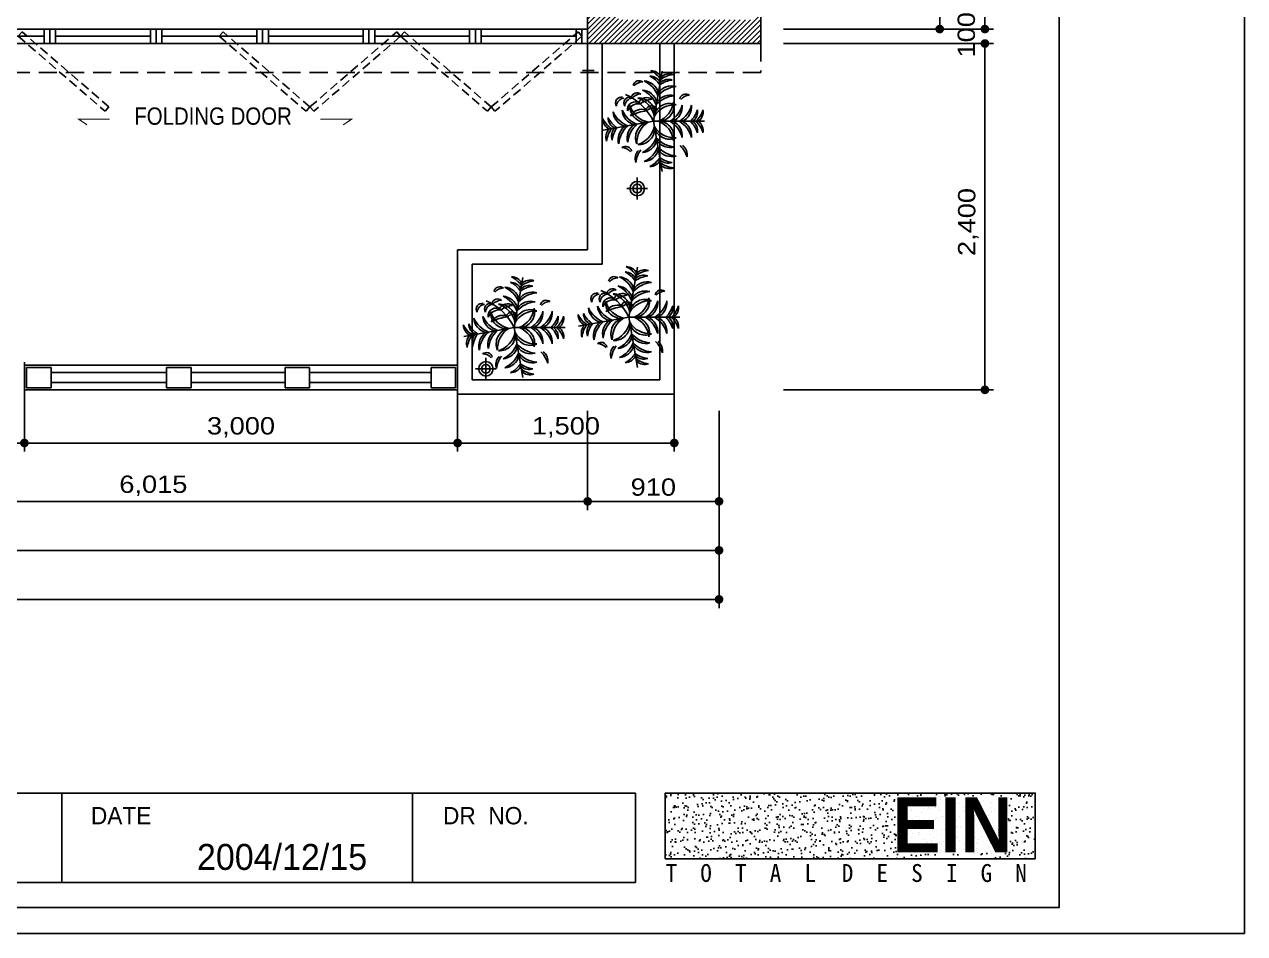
# Model space of a CAD drawing. Extents: x 700607 to 725777, y -92033 to -74213.
# Drawn here: x 717326 to 725777, y -92033 to -85732 of the extents above; entities that cross this region are included whole.
import ezdxf
from ezdxf.enums import TextEntityAlignment as Align

# ---------------------------------------------------------------- set-up
doc = ezdxf.new("R2010")
doc.units = 0
doc.header["$MEASUREMENT"] = 0
doc.linetypes.add('CENTER', pattern=[65, 60, -2, 1, -2])
doc.linetypes.add('HIDDEN2', pattern=[0.1875, 0.125, -0.0625])
doc.layers.get('0').update_dxf_attribs({"linetype": 'CONTINUOUS'})
doc.layers.get('DEFPOINTS').update_dxf_attribs({"linetype": 'CONTINUOUS'})
for name, color, linetype in [('253dim', 253, 'CONTINUOUS'), ('C200-CEN', 2, 'CENTER'), ('SH', 3, 'CONTINUOUS'), ('TEXT', 7, 'CONTINUOUS'), ('WAL', 3, 'CONTINUOUS'), ('WALL', 2, 'CONTINUOUS')]:
    doc.layers.add(name, color=color, linetype=linetype)
doc.styles.add('A3', font='', dxfattribs={"width": 0.9, "height": 100})
doc.styles.get("Standard").update_dxf_attribs({"font": 'DotumChe.ttf'})
doc.styles.add('TECHNICBOLD', font='teb_____.pfb')
doc.styles.add('TITLE', font='')
doc.styles.add('울릉도L', font='', dxfattribs={"width": 1.2})
doc.styles.get('A3').set_extended_font_data('HY울릉도L')
doc.styles.get('TITLE').set_extended_font_data('HYHeadLine-Medium')
doc.styles.get('울릉도L').set_extended_font_data('HY울릉도L')
doc.dimstyles.new('CH60', dxfattribs={"dimscale": 60, "dimtxt": 2, "dimasz": 1, "dimexe": 1, "dimexo": 2, "dimgap": 0.6, "dimtad": 1, "dimdec": 0, "dimzin": 0, "dimdsep": 46, "dimlunit": 6, "dimtxsty": '울릉도L', "dimblk": 'DOT', "dimcen": 5, "dimclrd": 5, "dimclre": 5, "dimclrt": 7, "dimadec": 0, "dimazin": 0, "dimtfac": 1, "dimtdec": 0, "dimtix": 1, "dimtofl": 0, "dimtmove": 2, "dimatfit": 3, "dimldrblk": 'DOT', "dimfxl": 1, "dimtolj": 1, "dimtzin": 0, "dimarcsym": 0})

# ---------------------------------------------------------------- blocks, each defined once
blk = doc.blocks.new('_DOT')
at = {"color": 0, "linetype": 'ByBlock'}
blk.add_line((-0.5, 0), (-1, 0), dxfattribs=at)
at = {"color": 0, "linetype": 'ByBlock', "const_width": 0.5}
blk.add_lwpolyline([(-0.25, 0, 1), (0.25, 0, 1)], format="xyb", close=True, dxfattribs=at)
blk = doc.blocks.new('*D63')
at = {"layer": '253dim', "color": 5, "lineweight": -2, "transparency": 16777216}
for p, q in [((704501.1, -88414.9), (704501.1, -89776.8)), ((722136.6, -88414.9), (722136.6, -89776.8)), ((704561.1, -89716.8), (712731.2, -89716.8)), ((722076.6, -89716.8), (713437.2, -89716.8))]:
    blk.add_line(p, q, dxfattribs=at)
at = {"layer": 'DEFPOINTS', "color": 0, "transparency": 16777216}
for p in [(704501.1, -88294.9), (722136.6, -88294.9), (722136.6, -89716.8)]:
    blk.add_point(p, dxfattribs=at)
at = {"layer": '253dim', "color": 5, "lineweight": -2, "transparency": 16777216, "xscale": 60, "yscale": 60, "zscale": 60, "rotation": 180}
blk.add_blockref('_DOT', (704501.1, -89716.8), dxfattribs=at)
at = {"layer": '253dim', "color": 5, "lineweight": -2, "transparency": 16777216, "xscale": 60, "yscale": 60, "zscale": 60}
blk.add_blockref('_DOT', (722136.6, -89716.8), dxfattribs=at)
at = {"layer": '253dim', "color": 7, "transparency": 16777216, "insert": (713084.2, -89716.8), "char_height": 120, "attachment_point": 5, "style": '울릉도L'}
blk.add_mtext('\\A1;17,636', dxfattribs=at)
blk = doc.blocks.new('*D66')
at = {"layer": '253dim', "color": 5, "lineweight": -2, "transparency": 16777216}
for p, q in [((708021.1, -88341.4), (708021.1, -89437.3)), ((722136.6, -88414.9), (722136.6, -89437.3)), ((708081.1, -89377.3), (722076.6, -89377.3))]:
    blk.add_line(p, q, dxfattribs=at)
at = {"layer": 'DEFPOINTS', "color": 0, "transparency": 16777216}
for p in [(708021.1, -88221.4), (722136.6, -88294.9), (722136.6, -89377.3)]:
    blk.add_point(p, dxfattribs=at)
at = {"layer": '253dim', "color": 5, "lineweight": -2, "transparency": 16777216, "xscale": 60, "yscale": 60, "zscale": 60, "rotation": 180}
blk.add_blockref('_DOT', (708021.1, -89377.3), dxfattribs=at)
at = {"layer": '253dim', "color": 5, "lineweight": -2, "transparency": 16777216, "xscale": 60, "yscale": 60, "zscale": 60}
blk.add_blockref('_DOT', (722136.6, -89377.3), dxfattribs=at)
at = {"layer": '253dim', "color": 7, "transparency": 16777216, "insert": (715078.8, -89270.8), "char_height": 120, "attachment_point": 5, "style": '울릉도L'}
blk.add_mtext('\\A1;14,116', dxfattribs=at)
blk = doc.blocks.new('*D71')
at = {"layer": '253dim', "color": 5, "lineweight": -2, "transparency": 16777216}
for p, q in [((721226.6, -88411.4), (721226.6, -89097.9)), ((722136.6, -88411.4), (722136.6, -89097.9)), ((721286.6, -89037.9), (722076.6, -89037.9))]:
    blk.add_line(p, q, dxfattribs=at)
at = {"layer": 'DEFPOINTS', "color": 0, "transparency": 16777216}
for p in [(721226.6, -88291.4), (722136.6, -88291.4), (722136.6, -89037.9)]:
    blk.add_point(p, dxfattribs=at)
at = {"layer": '253dim', "color": 5, "lineweight": -2, "transparency": 16777216, "xscale": 60, "yscale": 60, "zscale": 60, "rotation": 180}
blk.add_blockref('_DOT', (721226.6, -89037.9), dxfattribs=at)
at = {"layer": '253dim', "color": 5, "lineweight": -2, "transparency": 16777216, "xscale": 60, "yscale": 60, "zscale": 60}
blk.add_blockref('_DOT', (722136.6, -89037.9), dxfattribs=at)
at = {"layer": '253dim', "color": 7, "transparency": 16777216, "insert": (721681.6, -88939.3), "char_height": 120, "attachment_point": 5, "style": '울릉도L'}
blk.add_mtext('\\A1;910', dxfattribs=at)
blk = doc.blocks.new('*D73')
at = {"layer": '253dim', "color": 5, "lineweight": -2, "transparency": 16777216}
for p, q in [((715211.1, -88411.4), (715211.1, -89097.9)), ((721226.6, -88411.4), (721226.6, -89097.9)), ((715271.1, -89037.9), (721166.6, -89037.9))]:
    blk.add_line(p, q, dxfattribs=at)
at = {"layer": 'DEFPOINTS', "color": 0, "transparency": 16777216}
for p in [(715211.1, -88291.4), (721226.6, -88291.4), (721226.6, -89037.9)]:
    blk.add_point(p, dxfattribs=at)
at = {"layer": '253dim', "color": 5, "lineweight": -2, "transparency": 16777216, "xscale": 60, "yscale": 60, "zscale": 60, "rotation": 180}
blk.add_blockref('_DOT', (715211.1, -89037.9), dxfattribs=at)
at = {"layer": '253dim', "color": 5, "lineweight": -2, "transparency": 16777216, "xscale": 60, "yscale": 60, "zscale": 60}
blk.add_blockref('_DOT', (721226.6, -89037.9), dxfattribs=at)
at = {"layer": '253dim', "color": 7, "transparency": 16777216, "insert": (718218.8, -88930), "char_height": 120, "attachment_point": 5, "style": '울릉도L'}
blk.add_mtext('\\A1;6,015', dxfattribs=at)
blk = doc.blocks.new('A$C280B68D1')
h = blk.add_hatch()
h.set_pattern_fill('AR-SAND', scale=31.003491, style=0)
h.set_pattern_definition([(37.5, (-19733.043, -7.376), (-1.95301, 59.73826), [0, -47.12531, 0, -52.70593, 0, -50.38067]), (7.5, (-19733.04, -7.38), (54.86926, 87.49638), [0, -25.42286, 0, -42.47478, 0, -16.27683]), (327.5, (-19771.177, -7.376), (96.54927, 0.17545), [0, -15.50175, 0, -55.80628, 0, -72.8582]), (317.5, (-19771.18, -7.38), (93.20042, 27.211), [0, -7.75087, 0, -36.58412, 0, -41.85471])])
h.paths.add_polyline_path([(10.1, 328.7), (10.1, 101.4), (1291.1, 101.4), (1291.1, 328.7)])
h.paths.add_polyline_path([(765.8, 73.3), (1259.4, 73.3), (1259.4, 360.9), (765.8, 360.9)], flags=9)
h = blk.add_hatch()
h.set_pattern_fill('AR-SAND', scale=31.003491, style=0)
h.set_pattern_definition([(37.5, (-8299.59, 10611.47), (-1.95301, 59.73826), [0, -47.1253, 0, -52.70593, 0, -50.38067]), (7.5, (-8299.59, 10611.47), (54.86926, 87.4964), [0, -25.42286, 0, -42.47478, 0, -16.27683]), (327.5, (-8337.72, 10611.47), (96.54927, 0.17545), [0, -15.50175, 0, -55.80628, 0, -72.8582]), (317.5, (-8337.72, 10611.47), (93.2004, 27.211), [0, -7.75087, 0, -36.58412, 0, -41.85471])])
h.paths.add_polyline_path([(10.1, 328.7), (10.1, 101.4), (1291.1, 101.4), (1291.1, 328.7)])
h.paths.add_polyline_path([(765.8, 73.3), (1259.4, 73.3), (1259.4, 360.9), (765.8, 360.9)], flags=9)
at = {"color": 7}
blk.add_lwpolyline([(10.1, 101.4), (10.1, 328.7), (1291.1, 328.7), (1291.1, 101.4)], close=True, dxfattribs=at)
blk.add_lwpolyline([(10.1, 101.4), (10.1, 328.7), (1291.1, 328.7), (1291.1, 101.4)], close=True, dxfattribs=at)
at = {"style": 'TECHNICBOLD', "width": 1.025728}
blk.add_text('EIN', height=190.39, dxfattribs=at).set_placement((797.4, 123.7), (1211.4, 123.7), align=Align.FIT)
at = {"color": 7, "style": 'TECHNICBOLD', "width": 1.025728}
blk.add_text('EIN', height=190.39, dxfattribs=at).set_placement((797.4, 123.7), (1211.4, 123.7), align=Align.FIT)
for s, p in [('T  O  T  A  L', (11, 20.8)), ('D  E  S  I  G  N', (621, 20.8))]:
    blk.add_text(s, height=62.007).set_placement(p)
at = {"color": 7}
for s, p in [('T  O  T  A  L', (11, 20.8)), ('D  E  S  I  G  N', (621, 20.8))]:
    blk.add_text(s, height=62.007, dxfattribs=at).set_placement(p)
blk = doc.blocks.new('*D74')
at = {"layer": '253dim', "color": 5, "lineweight": -2, "transparency": 16777216}
for p, q in [((722547.6, -77224.9), (724038.2, -77224.9)), ((723978.2, -77284.9), (723978.2, -85704.9)), ((722582.6, -85764.9), (724038.2, -85764.9))]:
    blk.add_line(p, q, dxfattribs=at)
at = {"layer": 'DEFPOINTS', "color": 0, "transparency": 16777216}
for p in [(722427.6, -77224.9), (722462.6, -85764.9), (723978.2, -85764.9)]:
    blk.add_point(p, dxfattribs=at)
at = {"layer": '253dim', "color": 5, "lineweight": -2, "transparency": 16777216, "xscale": 60, "yscale": 60, "zscale": 60}
for p, rotation in [((723978.2, -77224.9), 90), ((723978.2, -85764.9), 270)]:
    blk.add_blockref('_DOT', p, dxfattribs=dict(at, rotation=rotation))
at = {"layer": '253dim', "color": 7, "transparency": 16777216, "insert": (723853.7, -81601.6), "char_height": 120, "attachment_point": 5, "rotation": 90, "style": '울릉도L'}
blk.add_mtext('\\A1;8,540', dxfattribs=at)
blk = doc.blocks.new('*D77')
at = {"layer": '253dim', "color": 5, "lineweight": -2, "transparency": 16777216}
for p, q in [((722582.6, -85219.9), (723725, -85219.9)), ((723665, -85279.9), (723665, -85704.9)), ((722582.6, -85764.9), (723725, -85764.9))]:
    blk.add_line(p, q, dxfattribs=at)
at = {"layer": 'DEFPOINTS', "color": 0, "transparency": 16777216}
for p in [(722462.6, -85219.9), (722462.6, -85764.9), (723665, -85764.9)]:
    blk.add_point(p, dxfattribs=at)
at = {"layer": '253dim', "color": 5, "lineweight": -2, "transparency": 16777216, "xscale": 60, "yscale": 60, "zscale": 60}
for p, rotation in [((723665, -85219.9), 90), ((723665, -85764.9), 270)]:
    blk.add_blockref('_DOT', p, dxfattribs=dict(at, rotation=rotation))
at = {"layer": '253dim', "color": 7, "transparency": 16777216, "insert": (723567.7, -85492.4), "char_height": 120, "attachment_point": 5, "rotation": 90, "style": '울릉도L'}
blk.add_mtext('\\A1;545', dxfattribs=at)
blk = doc.blocks.new('A$C4FA25A3E')
at = {"layer": 'WALL', "color": 9, "linetype": 'Continuous'}
blk.add_line((696.9, 50), (40, 50), dxfattribs=at)
for points in [[(0, 100), (0, 0), (736.9, 0), (736.9, 100)], [(0, 0), (40, 0), (40, 100), (0, 100)], [(696.9, 0), (736.9, 0), (736.9, 100), (696.9, 100)]]:
    blk.add_lwpolyline(points, close=True, dxfattribs=at)
blk = doc.blocks.new('*D78')
at = {"layer": '253dim', "color": 5, "lineweight": -2, "transparency": 16777216}
for p, q in [((717325.7, -88071.9), (717325.7, -88693.2)), ((720326.1, -88204.9), (720326.1, -88693.2)), ((717385.7, -88633.2), (720266.1, -88633.2))]:
    blk.add_line(p, q, dxfattribs=at)
at = {"layer": 'DEFPOINTS', "color": 0, "transparency": 16777216}
for p in [(717325.7, -87951.9), (720326.1, -88084.9), (720326.1, -88633.2)]:
    blk.add_point(p, dxfattribs=at)
at = {"layer": '253dim', "color": 5, "lineweight": -2, "transparency": 16777216, "xscale": 60, "yscale": 60, "zscale": 60, "rotation": 180}
blk.add_blockref('_DOT', (717325.7, -88633.2), dxfattribs=at)
at = {"layer": '253dim', "color": 5, "lineweight": -2, "transparency": 16777216, "xscale": 60, "yscale": 60, "zscale": 60}
blk.add_blockref('_DOT', (720326.1, -88633.2), dxfattribs=at)
at = {"layer": '253dim', "color": 7, "transparency": 16777216, "insert": (718825.9, -88525.2), "char_height": 120, "attachment_point": 5, "style": '울릉도L'}
blk.add_mtext('\\A1;3,000', dxfattribs=at)
blk = doc.blocks.new('*D82')
at = {"layer": '253dim', "color": 5, "lineweight": -2, "transparency": 16777216}
for p, q in [((716325.7, -88071.9), (716325.7, -88693.2)), ((717325.7, -88204.9), (717325.7, -88693.2)), ((716385.7, -88633.2), (717265.7, -88633.2))]:
    blk.add_line(p, q, dxfattribs=at)
at = {"layer": 'DEFPOINTS', "color": 0, "transparency": 16777216}
for p in [(716325.7, -87951.9), (717325.7, -88084.9), (717325.7, -88633.2)]:
    blk.add_point(p, dxfattribs=at)
at = {"layer": '253dim', "color": 5, "lineweight": -2, "transparency": 16777216, "xscale": 60, "yscale": 60, "zscale": 60, "rotation": 180}
blk.add_blockref('_DOT', (716325.7, -88633.2), dxfattribs=at)
at = {"layer": '253dim', "color": 5, "lineweight": -2, "transparency": 16777216, "xscale": 60, "yscale": 60, "zscale": 60}
blk.add_blockref('_DOT', (717325.7, -88633.2), dxfattribs=at)
at = {"layer": '253dim', "color": 7, "transparency": 16777216, "insert": (716825.7, -88525.3), "char_height": 120, "attachment_point": 5, "style": '울릉도L'}
blk.add_mtext('\\A1;1,000', dxfattribs=at)
blk = doc.blocks.new('*D85')
at = {"layer": '253dim', "color": 5, "lineweight": -2, "transparency": 16777216}
for p, q in [((722582.6, -85864.9), (724038.2, -85864.9)), ((723978.2, -85924.9), (723978.2, -88204.9)), ((722582.6, -88264.9), (724038.2, -88264.9))]:
    blk.add_line(p, q, dxfattribs=at)
at = {"layer": 'DEFPOINTS', "color": 0, "transparency": 16777216}
for p in [(722462.6, -85864.9), (722462.6, -88264.9), (723978.2, -88264.9)]:
    blk.add_point(p, dxfattribs=at)
at = {"layer": '253dim', "color": 5, "lineweight": -2, "transparency": 16777216, "xscale": 60, "yscale": 60, "zscale": 60}
for p, rotation in [((723978.2, -85864.9), 90), ((723978.2, -88264.9), 270)]:
    blk.add_blockref('_DOT', p, dxfattribs=dict(at, rotation=rotation))
at = {"layer": '253dim', "color": 7, "transparency": 16777216, "insert": (723863.1, -87102), "char_height": 120, "attachment_point": 5, "rotation": 90, "style": '울릉도L'}
blk.add_mtext('\\A1;2,400', dxfattribs=at)
blk = doc.blocks.new('*D86')
at = {"layer": '253dim', "color": 5, "lineweight": -2, "transparency": 16777216}
for p, q in [((720326.1, -88071.9), (720326.1, -88693.2)), ((721826.6, -88204.9), (721826.6, -88693.2)), ((720386.1, -88633.2), (721766.6, -88633.2))]:
    blk.add_line(p, q, dxfattribs=at)
at = {"layer": 'DEFPOINTS', "color": 0, "transparency": 16777216}
for p in [(720326.1, -87951.9), (721826.6, -88084.9), (721826.6, -88633.2)]:
    blk.add_point(p, dxfattribs=at)
at = {"layer": '253dim', "color": 5, "lineweight": -2, "transparency": 16777216, "xscale": 60, "yscale": 60, "zscale": 60, "rotation": 180}
blk.add_blockref('_DOT', (720326.1, -88633.2), dxfattribs=at)
at = {"layer": '253dim', "color": 5, "lineweight": -2, "transparency": 16777216, "xscale": 60, "yscale": 60, "zscale": 60}
blk.add_blockref('_DOT', (721826.6, -88633.2), dxfattribs=at)
at = {"layer": '253dim', "color": 7, "transparency": 16777216, "insert": (721076.3, -88525.3), "char_height": 120, "attachment_point": 5, "style": '울릉도L'}
blk.add_mtext('\\A1;1,500', dxfattribs=at)
blk = doc.blocks.new('A$C25897CC4')
at = {"layer": 'WALL', "color": 9, "linetype": 'Continuous'}
for p, q in [((71.4, 0), (71.4, 150.5)), ((142.8, 75.3), (0, 75.3))]:
    blk.add_line(p, q, dxfattribs=at)
at = {"layer": 'WALL', "color": 7, "linetype": 'Continuous'}
blk.add_circle((71.4, 74.3), 50, dxfattribs=at)
at = {"layer": 'WALL', "color": 8, "linetype": 'Continuous'}
blk.add_circle((71.4, 74.3), 30, dxfattribs=at)
blk = doc.blocks.new('A$C1B7B73C5')
at = {"color": 9}
for p in [(995, 1996), (10, 1169), (1980, 1169), (1169, 11)]:
    blk.add_line(p, (995, 996), dxfattribs=at)
for centre, radius, start, end in [((809, 1741), 231, 36.29, 99.6243), ((622, 1471), 520, 44.0763, 73.3794), ((1181, 1741), 231, 80.3757, 143.71), ((1368, 1471), 520, 106.6206, 135.9237), ((575, 1627), 115, 139.742, 258.7475), ((731, 1718), 250, 184.618, 228.2106), ((706, 1426), 320, 25.2489, 95.3937), ((537, 1227), 536, 31.3712, 75.0366), ((809, 1631), 231, 36.29, 99.6243), ((622, 1360), 520, 44.0763, 73.3794), ((1181, 1631), 231, 80.3757, 143.71), ((1368, 1360), 520, 106.6206, 135.9237), ((1284, 1426), 320, 84.6063, 154.7511), ((1453, 1227), 536, 104.9634, 148.6288), ((621, 1355), 320, 164.6063, 234.7511), ((847, 1486), 536, 184.9634, 228.6288), ((956, 1316), 312, 156.3654, 256.5741), ((1142, 1415), 471, 176.8122, 238.3335), ((706, 1244), 320, 25.2489, 95.3937), ((537, 1045), 536, 31.3712, 75.0366), ((1284, 1244), 320, 84.6063, 154.7511), ((1453, 1045), 536, 104.9634, 148.6288), ((848, 1415), 471, 301.6665, 3.1878), ((1034, 1316), 312, 283.4259, 23.6346), ((1657, 1429), 231, 80.3757, 143.71), ((1845, 1158), 520, 106.6206, 135.9237), ((1143, 1486), 536, 311.3712, 355.0366), ((1369, 1355), 320, 305.2489, 15.3937), ((295, 1308), 231, 160.3757, 223.71), ((594, 1445), 520, 186.6206, 215.9237), ((402, 1289), 231, 160.3757, 223.71), ((701, 1427), 520, 186.6206, 215.9237), ((800, 1324), 320, 164.6063, 234.7511), ((1026, 1455), 536, 184.9634, 228.6288), ((686, 1089), 312, 3.4259, 103.6346), ((557, 924), 471, 21.6665, 83.1878), ((1304, 1089), 312, 76.3654, 176.5741), ((1433, 924), 471, 96.8122, 158.3335), ((964, 1455), 536, 311.3712, 355.0366), ((1190, 1324), 320, 305.2489, 15.3937), ((1289, 1427), 520, 324.0763, 353.3794), ((1588, 1289), 231, 316.29, 19.6243), ((1394, 1445), 520, 324.0763, 353.3794), ((1693, 1308), 231, 316.29, 19.6243), ((231, 942), 231, 116.29, 179.6243), ((464, 710), 520, 124.0763, 153.3794), ((337, 923), 231, 116.29, 179.6243), ((571, 692), 520, 124.0763, 153.3794), ((521, 786), 320, 105.2489, 175.3937), ((688, 585), 536, 111.3712, 155.0366), ((700, 754), 320, 105.2489, 175.3937), ((867, 554), 536, 111.3712, 155.0366), ((1460, 20), 1080, 115.4772, 156.6585), ((703, 864), 174, 144.9865, 244.4034), ((849, 708), 312, 83.4259, 183.6346), ((990, 552), 471, 101.6665, 163.1878), ((1056, 1030), 500, 187.5759, 215.8942), ((802, 958), 113, 114.2257, 255.1279), ((892, 984), 156, 150.4398, 228.6694), ((1000, 552), 471, 16.8122, 78.3335), ((1141, 708), 312, 356.3654, 96.5741), ((1123, 554), 536, 24.9634, 68.6288), ((1290, 754), 320, 4.6063, 74.7511), ((1302, 585), 536, 24.9634, 68.6288), ((1469, 786), 320, 4.6063, 74.7511), ((1419, 692), 520, 26.6206, 55.9237), ((1653, 923), 231, 0.3757, 63.71), ((312, 712), 115, 139.742, 258.7475), ((468, 803), 250, 184.618, 228.2106), ((550, 675), 115, 139.742, 258.7475), ((706, 766), 250, 184.618, 228.2106), ((767, 637), 153, 138.8744, 278.9763), ((900, 710), 250, 173.7536, 244.097), ((551, 990), 471, 286.8122, 348.3335), ((707, 850), 312, 266.3654, 6.5741), ((1017, 771), 259, 161.4477, 239.3672), ((1630, 946), 845, 185.4007, 208.139), ((1315, 957), 312, 193.4259, 293.6346), ((1414, 1142), 471, 211.6665, 273.1878), ((1863, 1169), 520, 234.0763, 263.3794), ((635, 529), 114, 167.0577, 302.8533), ((700, 594), 160, 185.1845, 268.654), ((553, 868), 536, 294.9634, 338.6288), ((753, 701), 320, 274.6063, 344.7511), ((585, 689), 536, 294.9634, 338.6288), ((1454, 1027), 536, 221.3712, 265.0366), ((1323, 801), 320, 215.2489, 285.3937), ((1486, 848), 536, 221.3712, 265.0366), ((1603, 453), 115, 101.2525, 220.258), ((1759, 362), 250, 131.7894, 175.382), ((1726, 870), 231, 226.29, 289.6243), ((635, 366), 114, 167.0577, 302.8533), ((700, 431), 160, 185.1845, 268.654), ((785, 522), 320, 274.6063, 344.7511), ((691, 572), 520, 296.6206, 325.9237), ((1355, 622), 320, 215.2489, 285.3937), ((1426, 701), 520, 234.0763, 263.3794), ((922, 338), 231, 270.3757, 333.71), ((710, 464), 520, 296.6206, 325.9237), ((941, 231), 231, 270.3757, 333.71), ((1288, 403), 231, 226.29, 289.6243), ((1445, 594), 520, 234.0763, 263.3794), ((1307, 295), 231, 226.29, 289.6243)]:
    blk.add_arc(centre, radius, start, end, dxfattribs=at)
blk = doc.blocks.new('A$C7945599B')
at = {"layer": 'WALL', "color": 7, "linetype": 'Continuous', "xscale": 0.5599999999999999, "yscale": 0.5599999999999999, "zscale": 0.5599999999999999}
blk.add_blockref('A$C1B7B73C5', (0, 0), dxfattribs=at)
blk = doc.blocks.new('A$C3AA658D4')
at = {"layer": 'WALL', "color": 7, "linetype": 'Continuous', "xscale": 0.9, "yscale": 0.9, "zscale": 0.9}
blk.add_blockref('A$C7945599B', (0, 0), dxfattribs=at)
blk = doc.blocks.new('A$C1EC164E1')
at = {"layer": 'WALL', "color": 7, "linetype": 'Continuous', "xscale": 0.7, "yscale": 0.7, "zscale": 0.7, "rotation": 270}
blk.add_blockref('A$C3AA658D4', (0, 698.5), dxfattribs=at)
blk = doc.blocks.new('A$C70673AF5')
at = {"layer": 'WALL', "color": 9, "linetype": 'Continuous'}
blk.add_blockref('A$C1EC164E1', (0, 0), dxfattribs=at)
blk = doc.blocks.new('A$C5D606B05')
at = {"layer": 'SH', "const_width": 7.94}
blk.add_lwpolyline([(0, 4), (214.6, 4), (157.2, 43.2)], dxfattribs=at)
blk = doc.blocks.new('A$C77AA6D7C')
at = {"layer": 'C200-CEN', "color": 8, "linetype": 'Continuous', "rotation": 270}
blk.add_blockref('A$C5D606B05', (0, 227.4), dxfattribs=at)
blk = doc.blocks.new('*D87')
at = {"layer": '253dim', "color": 5, "lineweight": -2, "transparency": 16777216}
for p, q in [((723978.2, -85704.9), (723978.2, -85644.9)), ((722582.6, -85764.9), (724038.2, -85764.9)), ((722582.6, -85864.9), (724038.2, -85864.9)), ((723978.2, -85924.9), (723978.2, -85984.9))]:
    blk.add_line(p, q, dxfattribs=at)
at = {"layer": 'DEFPOINTS', "color": 0, "transparency": 16777216}
for p in [(722462.6, -85764.9), (722462.6, -85864.9), (723978.2, -85864.9)]:
    blk.add_point(p, dxfattribs=at)
at = {"layer": '253dim', "color": 5, "lineweight": -2, "transparency": 16777216, "xscale": 60, "yscale": 60, "zscale": 60}
for p, rotation in [((723978.2, -85764.9), 270), ((723978.2, -85864.9), 90)]:
    blk.add_blockref('_DOT', p, dxfattribs=dict(at, rotation=rotation))
at = {"layer": '253dim', "color": 7, "transparency": 16777216, "insert": (723849.9, -85804.5), "char_height": 120, "attachment_point": 5, "rotation": 90, "style": '울릉도L'}
blk.add_mtext('\\A1;100', dxfattribs=at)

msp = doc.modelspace()

# ---------------------------------------------------------------- hatches: boundary and pattern name
at = {"layer": 'WALL', "linetype": 'Continuous'}
h = msp.add_hatch(dxfattribs=at)
h.set_pattern_fill('ANSI31', color=9, scale=200, angle=360, style=0)
h.set_pattern_definition([(45, (669676.592, -80995.892), (-17.67767, 17.67767), [])])
h.paths.add_polyline_path([(721226.6, -85219.9), (721226.6, -85864.9), (722112.1, -85864.9), (722426.1, -85864.9), (722426.1, -85219.9), (722236.6, -85219.9), (722236.6, -85269.9), (722376.1, -85269.9), (722376.1, -85699.9), (721441.1, -85699.9), (721441.1, -85269.9), (722136.6, -85269.9), (722136.6, -85219.9)])

# ---------------------------------------------------------------- linework, layer by layer
at = {"color": 0}
for p, q in [((711459.9, -91059.2), (721557.3, -91059.2)), ((717585.5, -91059.2), (717585.5, -91679.3)), ((720012.7, -91059.2), (720012.7, -91679.3)), ((721557.3, -91059.2), (721557.3, -91679.3)), ((711459.9, -91679.3), (721557.3, -91679.3))]:
    msp.add_line(p, q, dxfattribs=at)
at = {"color": 2}
msp.add_lwpolyline([(700996.6, -75069.7), (724491.4, -75069.7), (724491.4, -91852.9), (700996.6, -91852.9)], close=True, dxfattribs=at)
at = {"layer": 'C200-CEN', "color": 4, "linetype": 'HIDDEN2', "ltscale": 500}
for points in [[(717885.2, -86334.5), (717911.4, -86304.2), (717309.7, -85784.6), (717283.6, -85814.9)], [(719277, -86334.5), (719303.1, -86304.2), (718701.5, -85784.6), (718675.3, -85814.9)], [(719329.3, -86334.5), (719303.1, -86304.2), (719904.8, -85784.6), (719930.9, -85814.9)], [(720532.6, -86334.5), (720558.8, -86304.2), (719957.1, -85784.6), (719930.9, -85814.9)], [(720584.9, -86334.5), (720558.8, -86304.2), (721160.4, -85784.6), (721186.6, -85814.9)]]:
    msp.add_lwpolyline(points, close=True, dxfattribs=at)
at = {"layer": 'DEFPOINTS', "color": 8}
for p, q in [((725776.6, -92032.9), (725776.6, -74212.9)), ((700607.2, -92032.9), (725776.6, -92032.9)), ((700607.2, -92032.9), (725776.6, -92032.9)), ((700607.2, -92032.9), (725776.6, -92032.9)), ((700607.2, -92032.9), (725776.6, -92032.9))]:
    msp.add_line(p, q, dxfattribs=at)
at = {"layer": 'DEFPOINTS', "color": 9, "linetype": 'Continuous'}
msp.add_line((725776.6, -92032.9), (700607.2, -92032.9), dxfattribs=at)
at = {"layer": 'WAL', "color": 3, "linetype": 'Continuous'}
for p, q in [((721226.6, -85864.9), (721226.6, -87294.9)), ((721326.6, -85864.9), (721326.6, -87394.9)), ((721726.6, -85864.9), (721726.6, -88194.9)), ((721826.6, -85864.9), (721826.6, -88294.9)), ((720326.1, -87294.9), (720326.1, -88294.9)), ((720326.1, -87294.9), (721226.6, -87294.9)), ((720426.1, -87394.9), (720426.1, -88194.9)), ((720426.1, -87394.9), (721326.6, -87394.9)), ((720426.1, -88194.9), (721726.6, -88194.9))]:
    msp.add_line(p, q, dxfattribs=at)
at = {"layer": 'WAL', "color": 2, "linetype": 'Continuous'}
for p, q in [((721226.6, -85864.9), (722112.1, -85864.9)), ((717325.7, -88264.9), (720326.1, -88264.9)), ((720326.1, -88294.9), (721826.6, -88294.9))]:
    msp.add_line(p, q, dxfattribs=at)
at = {"layer": 'WAL', "color": 0, "linetype": 'Continuous'}
for p, q in [((717340.7, -88109.9), (717340.7, -88249.9)), ((717510.7, -88109.9), (717510.7, -88249.9)), ((718310.7, -88109.9), (718310.7, -88249.9)), ((718480.7, -88109.9), (718480.7, -88249.9)), ((719130.7, -88109.9), (719130.7, -88249.9)), ((719300.7, -88109.9), (719300.7, -88249.9)), ((720142.1, -88109.9), (720142.1, -88249.9)), ((720312.1, -88109.9), (720312.1, -88249.9))]:
    msp.add_line(p, q, dxfattribs=at)
at = {"layer": 'WALL', "color": 0, "linetype": 'HIDDEN2', "ltscale": 1000}
for p, q in [((722426.1, -85864.9), (722426.1, -86064.9)), ((722426.1, -86064.9), (705086.1, -86064.9))]:
    msp.add_line(p, q, dxfattribs=at)
at = {"layer": 'WALL', "color": 9, "linetype": 'Continuous'}
for p, q in [((721191.1, -86051.3), (721271.1, -86051.3)), ((717510.7, -88144.9), (718310.7, -88144.9)), ((717510.7, -88214.9), (718310.7, -88214.9)), ((718480.7, -88144.9), (719130.7, -88144.9)), ((718480.7, -88214.9), (719130.7, -88214.9)), ((719300.7, -88144.9), (720142.1, -88144.9)), ((719300.7, -88214.9), (720142.1, -88214.9))]:
    msp.add_line(p, q, dxfattribs=at)
at = {"layer": 'WALL', "color": 3, "linetype": 'Continuous'}
msp.add_line((717325.7, -88094.9), (720326.1, -88094.9), dxfattribs=at)
at = {"layer": 'WALL', "color": 0, "linetype": 'Continuous'}
for p, q in [((717340.7, -88109.9), (717510.7, -88109.9)), ((718310.7, -88109.9), (718480.7, -88109.9)), ((719130.7, -88109.9), (719300.7, -88109.9)), ((720312.1, -88109.9), (720142.1, -88109.9)), ((717340.7, -88249.9), (717510.7, -88249.9)), ((718310.7, -88249.9), (718480.7, -88249.9)), ((719130.7, -88249.9), (719300.7, -88249.9)), ((720312.1, -88249.9), (720142.1, -88249.9))]:
    msp.add_line(p, q, dxfattribs=at)
at = {"layer": 'WALL', "color": 3, "linetype": 'Continuous'}
msp.add_lwpolyline([(721226.6, -85219.9), (721226.6, -85864.9), (722426.1, -85864.9), (722426.1, -85219.9), (721226.6, -85219.9)], dxfattribs=at)
msp.add_lwpolyline([(721226.6, -85764.9), (721186.6, -85764.9), (721186.6, -85864.9), (721226.6, -85864.9)], close=True, dxfattribs=at)

# ---------------------------------------------------------------- block references
at = {"layer": 'C200-CEN', "color": 2, "linetype": 'Continuous', "rotation": 270}
msp.add_blockref('A$C77AA6D7C', (717689.8, -86385.7), dxfattribs=at)
at = {"layer": 'C200-CEN', "color": 2, "linetype": 'Continuous', "xscale": -1, "rotation": 90}
msp.add_blockref('A$C77AA6D7C', (719603.8, -86385.7), dxfattribs=at)
at = {"layer": 'WAL', "color": 0, "xscale": 2, "yscale": 2, "zscale": 2}
msp.add_blockref('A$C280B68D1', (721744.5, -91716.6), dxfattribs=at)
at = {"layer": 'WALL', "color": 9, "linetype": 'Continuous'}
for name, p in [('A$C4FA25A3E', (716764.8, -85864.9)), ('A$C4FA25A3E', (717501.7, -85864.9)), ('A$C4FA25A3E', (718238.6, -85864.9)), ('A$C4FA25A3E', (718975.4, -85864.9)), ('A$C4FA25A3E', (719712.3, -85864.9)), ('A$C4FA25A3E', (720449.2, -85864.9)), ('A$C1EC164E1', (721330.8, -86751.3)), ('A$C25897CC4', (721499.1, -86944.9)), ('A$C70673AF5', (721160.4, -88109.1)), ('A$C1EC164E1', (720365.8, -88180.2)), ('A$C25897CC4', (720451, -88193.7))]:
    msp.add_blockref(name, p, dxfattribs=at)

# ---------------------------------------------------------------- texts
at = {"color": 0, "style": 'TITLE'}
for s, p in [('DATE', (717995.8, -91215.6)), ('DR  NO.', (720521.5, -91215.6))]:
    msp.add_text(s, height=120, dxfattribs=at).set_placement(p, align=Align.MIDDLE)
msp.add_text('2004/12/15', height=180, dxfattribs=at).set_placement((718520.9, -91591.6))
at = {"layer": 'TEXT', "style": 'A3', "width": 0.9}
msp.add_text('FOLDING DOOR', height=120, dxfattribs=at).set_placement((718086.7, -86427.9))

# ---------------------------------------------------------------- dimensions: what is measured, and where the dimension line sits
at = {"layer": '253dim'}
for base, p1, p2, picture, middle in [((723978.2, -85764.9), (722427.6, -77224.9), (722462.6, -85764.9), '*D74', (723853.7, -81601.6)), ((723978.2, -85864.9), (722462.6, -85764.9), (722462.6, -85864.9), '*D87', (723849.9, -85804.5)), ((723978.2, -88264.9), (722462.6, -85864.9), (722462.6, -88264.9), '*D85', (723863.1, -87102))]:
    dim = msp.add_linear_dim(base=base, p1=p1, p2=p2, angle=270, dimstyle='CH60', dxfattribs=at)
    dim.commit()
    dim.dimension.update_dxf_attribs({"geometry": picture, "text_midpoint": middle, "dimtype": 160})
dim = msp.add_linear_dim(base=(723665, -85764.9), p1=(722462.6, -85219.9), p2=(722462.6, -85764.9), angle=270, dimstyle='CH60', dxfattribs=at)
dim.commit()
dim.dimension.update_dxf_attribs({"geometry": '*D77', "text_midpoint": (723567.7, -85492.4)})
for base, p1, p2, picture, middle in [((717325.7, -88633.2), (716325.7, -87951.9), (717325.7, -88084.9), '*D82', (716825.7, -88525.3)), ((720326.1, -88633.2), (717325.7, -87951.9), (720326.1, -88084.9), '*D78', (718825.9, -88525.2)), ((721826.5713, -88633.2047), (720326.0714, -87951.8767), (721826.5713, -88084.8817), '*D86', (721076.3214, -88525.3187)), ((722136.5713286, -89377.3369366), (708021.0713286, -88221.3503172), (722136.5713286, -88294.8817454), '*D66', (715078.8213286, -89270.7534902)), ((721226.5713, -89037.8633), (715211.0714, -88291.3503), (721226.5713, -88291.3503), '*D73', (718218.8214, -88929.9773)), ((722136.6, -89037.9), (721226.6, -88291.4), (722136.6, -88291.4), '*D71', (721681.6, -88939.3))]:
    dim = msp.add_linear_dim(base=base, p1=p1, p2=p2, dimstyle='CH60', dxfattribs=at)
    dim.commit()
    dim.dimension.update_dxf_attribs({"geometry": picture, "text_midpoint": middle})
dim = msp.add_linear_dim(base=(722136.5713286, -89716.8105853), p1=(704501.0713286, -88294.8817454), p2=(722136.5713286, -88294.8817454), dimstyle='CH60', dxfattribs=at)
dim.commit()
dim.dimension.update_dxf_attribs({"geometry": '*D63', "text_midpoint": (713084.1938753, -89716.8105853), "dimtype": 160})

doc.saveas('drawing.dxf')
